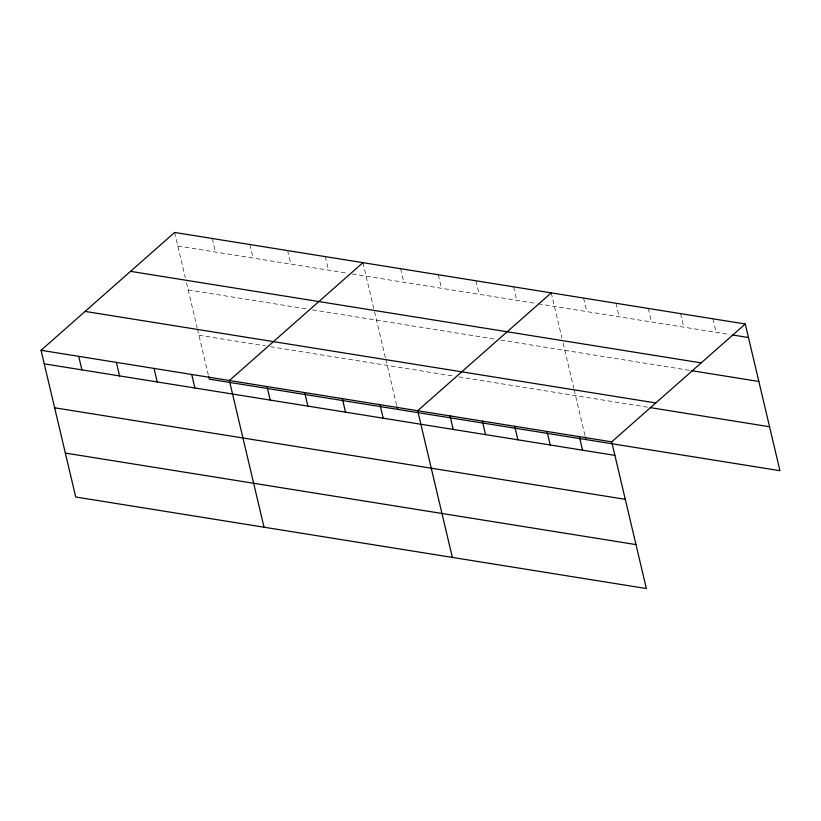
<?xml version="1.0" encoding="UTF-8"?>
<svg xmlns="http://www.w3.org/2000/svg" width="821" height="821" viewBox="0 0 821 821"><rect width="100%" height="100%" fill="white"/><g stroke="black" fill="none" stroke-linecap="round" stroke-linejoin="round"><path stroke-width="0.62" stroke-dasharray="4.11 3.08" d="M177.829 245.992L347.304 273.177M352.332 273.978L536.872 303.585M538.135 303.791L729.818 334.537M188.214 289.936L307.475 309.065M312.503 309.876L495.792 339.278M500.81 340.079L690.451 370.497M198.918 335.214L265.45 345.887M270.478 346.698L453.767 376.1M458.785 376.901L647.677 407.195M712.936 318.805L716.138 332.341M680.599 313.622L683.801 327.158M648.262 308.429L651.464 321.965M615.924 303.247L619.126 316.783M583.587 298.064L586.789 311.59M551.25 292.871L561.954 338.139M563.103 343.024L573.807 388.292M574.095 389.513L585.065 435.91M513.587 286.827L516.789 300.363M475.923 280.792L479.125 294.318M438.26 274.748L441.462 288.284M400.597 268.703L403.799 282.239M362.944 262.669L385.49 358.079M385.788 359.3L396.748 405.707M325.28 256.624L328.472 270.16M287.617 250.579L290.808 264.116M249.953 244.545L253.155 258.071M212.29 238.501L215.492 252.026M174.627 232.456L185.33 277.724M186.48 282.609L197.184 327.877M197.471 329.098L208.442 375.495"/><path stroke-width="1.23" d="M745.273 323.997L611.696 441.842L646.373 588.544L75.727 497.003L41.05 350.3L174.627 232.456L745.273 323.997L779.95 470.7L209.304 379.158L208.729 376.716M362.944 262.669L229.367 380.513L264.044 527.215M551.25 292.871L417.673 410.716L452.35 557.418M732.301 334.937L748.465 337.523M130.549 271.351L701.196 362.882M691.703 370.702L758.861 381.478M85.127 311.416L655.774 402.947M650.16 407.596L769.564 426.756M41.05 350.3L611.696 441.842M44.252 363.836L614.898 455.368M54.638 407.78L625.284 499.322M65.341 453.059L635.988 544.6M585.352 437.131L585.927 439.574M579.359 436.649L582.561 450.185M547.022 431.466L550.224 445.003M514.685 426.273L517.887 439.81M482.348 421.091L485.55 434.627M450.011 415.908L453.213 429.434M397.046 406.929L397.621 409.371M380.01 404.671L383.212 418.207M342.347 398.637L345.549 412.163M304.683 392.592L307.885 406.128M267.03 386.547L270.222 400.084M191.704 374.468L194.895 388.005M154.04 368.424L157.232 381.96M116.377 362.389L119.579 375.915M78.713 356.345L81.915 369.871"/></g></svg>
